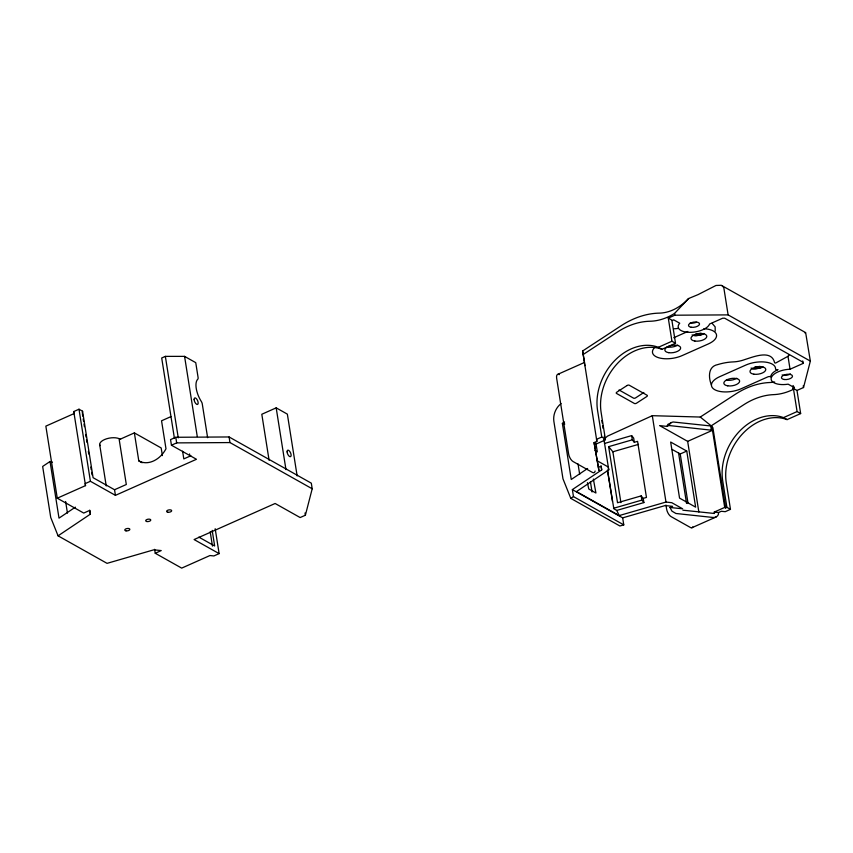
<?xml version="1.0" encoding="UTF-8"?>
<svg xmlns="http://www.w3.org/2000/svg" width="853" height="853" viewBox="0 0 853 853"><rect width="100%" height="100%" fill="white"/><g stroke="black" fill="none" stroke-linecap="round" stroke-linejoin="round"><path stroke-width="1.28" d="M584.891 365.649L584.412 362.493L557.851 374.307M715.198 331.103L715.145 326.848L712.052 323.276M794.26 387.593L788.161 384.17A15.994 7.357 -9 0 1 771.155 378.423A15.994 7.357 -9 0 1 790.038 369.232L803.089 363.431L803.334 362.418L724.677 318.212L722.64 318.222L709.589 324.033A15.994 7.357 -9 0 1 689.149 332.339A15.994 7.357 -9 0 1 679.724 323.223L673.625 319.8L671.983 320.941L675.523 343.258L661.949 349.293A49.57 38.033 -60.7 0 0 618.062 362.813A49.57 38.033 -60.7 0 0 601.12 412.394L605.342 439.028L604.031 439.615L604.926 440.116L594.466 444.776L598.923 470.493L594.083 442.6L596.876 441.353L582.62 350.999L621.059 325.803A84.746 65.02 -60.7 0 1 659.326 313.126A43.972 33.736 -60.7 0 0 688.595 298.529L698.095 294.605L715.987 285.467L721.265 285.286L805.648 332.627L810.35 361.096L803.526 387.539L796.99 390.439L792.895 388.147L794.26 387.593L793.045 385.503M154.606 549.321L155.235 553.256L181.689 568.119L209.945 555.538L213.89 555.943L219.125 553.618L194.089 539.554L275.124 503.483L300.149 517.547L305.385 515.223L312.198 488.78L311.313 483.171L229.084 436.96L175.782 437.28L170.547 439.604L171.442 445.213L196.467 459.277L115.432 495.348L90.407 481.284L78.998 409.216L73.763 411.551L85.524 485.624L57.268 498.195L45.849 426.137L74.104 413.556L73.763 411.551M698.852 512.024L687.657 441.364L659.593 425.594L666.929 426.404L668.933 425.508L670.735 422.747L673.113 421.99L711.455 426.042A6.397 2.858 66 0 1 712.895 427.726L725.604 507.93L726.905 507.343L730.477 509.348L725.253 511.683L721.307 511.278L718.503 512.525L714.249 512.077L714.462 513.485L682.88 510.201M666.929 426.404L667.867 424.367L671.14 422.864M82.155 412.319L82.57 411.231L78.998 409.216M805.072 333.107L805.531 332.531M604.255 438.932L607.528 436.118L652.3 415.688L700.26 417.042L735.819 393.979A78.348 60.115 -60.7 0 1 769.769 382.517A49.57 38.033 -60.7 0 0 774.673 381.984M688.595 298.529L674.531 313.446A56.756 43.556 -60.7 0 1 649.986 321.25A71.951 55.21 -60.7 0 0 617.487 332.009L583.111 354.549M561.082 403.576C555.857 407.691 552.968 414.558 553.842 421.169L562.98 478.832L570.806 498.397L619.896 525.992L623.767 524.872L622.658 517.856L572.363 489.601L601.717 469.896L601.098 466.005M52.449 462.166L50.039 461.494L42.65 466.452L50.732 517.483L58.068 535.833L107.052 563.353L153.817 549.822L161.228 550.58L155.235 553.256M75.384 507.151L59.006 518.134L50.039 461.494M58.068 535.833L90.354 514.167L89.736 510.233M587.632 468.489L571.254 479.482L562.372 423.397L564.558 421.936M603.999 439.817L608.765 469.907L576.479 491.584L619.193 515.585L665.98 502.054L671.801 502.705L682.656 508.804L669.957 507.482L671.961 511.15L675.939 513.485L712.841 517.451C715.731 517.984 719.154 515.724 718.503 512.525M570.806 498.397L573.472 496.606L623.767 524.872M643.834 392.497L635.72 397.818A1.61 0.853 -19.3 0 1 633.555 398.148L619.033 389.981M789.174 354.912A49.57 38.033 -60.7 0 1 787.991 356.298L775.676 363.026A1.877 1.034 -23.9 0 1 774.503 362.301C771.155 349.421 753.679 356.821 744.968 359.508A49.57 38.033 -60.7 0 1 733.122 361.917A78.348 60.115 -60.7 0 0 717.789 364.583C707.851 366.417 708.395 377.538 711.434 385.034M207.62 437.696L202.278 403.97A3.199 1.429 66 0 0 201.308 401.475A16.633 7.421 66 0 1 197.779 379.19A3.199 1.429 66 0 0 198.077 377.41L195.742 362.653L184.568 356.373L165.354 356.373L161.697 357.993L174.396 438.175M162.39 455.598L161.174 447.964L134.369 432.887L119.207 439.636L126.308 484.504L114.547 489.739L93.094 477.691L82.57 411.231M170.877 416.637L161.548 420.796L165.983 448.774A23.02 17.668 -60.7 0 1 138.794 460.876L134.369 432.887M90.407 481.284L85.183 483.608L85.524 485.624M171.442 445.213L176.667 442.888L229.969 442.568L312.198 488.78M297.143 475.91L287.354 414.131L276.18 407.851L261.807 414.259L269.09 460.257M190.869 455.769L183.811 458.903L182.595 451.216M675.523 343.258L671.94 341.243L668.283 318.116L674.819 315.205L728.11 314.885L810.35 361.096M673.785 337.713L686.857 331.902A19.182 8.829 -9 0 1 687.358 331.678A1.919 0.885 -9 0 0 687.806 331.444M605.342 439.028L601.77 437.024L597.548 410.378A49.57 38.033 -60.7 0 1 614.491 360.798A49.57 38.033 -60.7 0 1 658.377 347.288L671.94 341.243M601.77 437.024L596.535 439.348L596.876 441.353M598.454 467.305L601.077 466.133L601.717 469.896M668.933 425.508L712.49 430.307L724.709 507.418L725.604 507.93M687.657 441.364L712.49 430.307M672.175 449.456L680.225 453.977L686.75 451.077L695.643 507.151L679.553 498.109L670.661 442.035L686.75 451.077M726.905 507.343L722.683 480.708A49.57 38.033 -60.7 0 1 739.626 431.128A49.57 38.033 -60.7 0 1 783.523 417.607L797.086 411.572L800.658 413.577L787.095 419.612A49.57 38.033 -60.7 0 0 743.198 433.132A49.57 38.033 -60.7 0 0 726.266 482.713L730.477 509.348M669.957 507.482L672.59 506.319L665.18 505.562L622.658 517.856M714.249 512.077L724.709 507.418M691.826 527.772L716.03 517.025M604.478 443.464L631.636 435.616L633.672 438.09L634.333 442.291L637.575 441.353L646.457 497.438L643.215 498.376L641.179 495.902L617.529 502.748L608.647 446.663L632.297 439.828L634.333 442.291M608.647 446.663L612.87 451.781L638.534 444.36M613.467 508.313L641.851 500.114L643.887 502.577L616.762 510.425L613.851 508.793L607.421 470.152M562.372 423.397L564.793 424.069M668.283 318.116L672.377 320.419M658.377 347.288L661.949 349.293M783.523 417.607L787.095 419.612M595.01 450.608L597.313 451.898L595.863 442.771M597.313 460.844L608.168 466.943L608.765 469.907M138.794 460.876L142.152 462.763M198.856 537.113L214.657 545.995L212.184 530.363M57.268 498.195L83.722 513.069L89.725 510.403L90.354 514.167M722.022 285.606L723.802 287.642L728.11 314.885M700.26 417.042L711.199 425.85L743.827 404.695A68.752 52.758 -60.7 0 1 773.618 394.63A59.156 45.39 -60.7 0 0 793.546 389.245L797.086 411.572M792.895 388.147L793.546 389.245M616.762 510.425L619.193 515.585M594.083 442.6L594.466 444.776M582.62 350.999L584.54 362.429M802.684 360.926L803.089 363.431M803.249 385.78L803.526 387.539M796.99 390.439L800.658 413.577M787.991 356.298L790.038 369.232M711.455 426.042L712.095 430.093M710.773 426.351L711.413 430.392M674.531 313.446L674.819 315.205M680.225 453.977L688.072 503.547M678.54 452.836L686.558 503.462M652.3 415.688L665.98 502.054M665.969 505.072L666.588 508.985A6.397 2.858 66 0 0 671.055 516.598L690.365 527.453A6.397 2.858 66 0 0 692.828 526.909M643.215 498.376L643.887 502.577M631.636 435.616L632.297 439.828M641.179 495.902L641.851 500.114M612.87 451.781L620.92 502.641M601.823 420.508L602.239 423.12M602.655 425.732L603.071 428.355M604.308 436.192L604.926 440.116M607.581 470.312L612.497 501.393M593.357 479.023L595.927 493.023L588.773 489.004L587.418 482.649M590.425 481.71L592.057 492M578.025 463.915L579.677 474.343M572.363 489.601L573.472 496.606M305.022 512.973L305.385 515.223M276.18 407.851L285.968 469.63M229.084 436.96L229.969 442.568M215.18 528.721L219.125 553.618M184.568 356.373L197.267 436.544M210.19 531.75L212.461 546.08M189.547 453.956L189.952 456.515M165.354 356.373L178.266 437.866M175.782 437.28L176.667 442.888M114.547 489.739L115.432 495.348M99.662 444.456L106.241 485.954M82.368 413.62L82.773 416.221M83.189 418.834L83.605 421.435M84.01 424.037L84.426 426.649M85.663 434.465L86.078 437.077M86.494 439.679L86.899 442.28M88.349 451.408L88.765 454.009M90.823 467.039L91.239 469.651M91.655 472.253L92.06 474.865M65.617 501.521L67.451 513.101M559.323 374.627A6.397 2.858 66 0 0 556.636 378.22L568.62 453.935A6.397 2.858 66 0 0 573.088 461.548L592.398 472.402A6.397 2.858 66 0 0 595.117 471.037M701.059 333.203A43.972 33.736 -60.7 0 1 695.984 333.715M760.055 366.363A43.972 33.736 -60.7 0 1 754.969 366.865M790.422 373.923A5.598 2.58 -9 0 1 782.126 374.936M696.464 322.221A5.598 2.58 -9 0 1 690.162 322.988M703.49 334.131A47.171 36.189 -60.7 0 1 694.726 335.709M762.486 367.291A47.171 36.189 -60.7 0 1 752.634 368.901M678.05 328.394A49.57 38.033 -60.7 0 1 674.126 328.768M703.864 328.736A19.182 8.829 -9 0 1 716.413 334.419A19.182 8.829 -9 0 1 708.31 343.951L682.165 355.584A19.182 8.829 -9 0 1 658.783 357.78A19.182 8.829 -9 0 1 654.656 347.47M703.896 333.48A7.997 3.679 -9 0 1 692.05 334.93M677.762 345.113A7.997 3.679 -9 0 1 667.334 346.979M762.891 366.63A7.997 3.679 -9 0 1 751.045 368.08M736.757 378.263A7.997 3.679 -9 0 1 726.329 380.129M99.972 445.661A11.196 5.15 -9 0 1 106.86 438.709A11.196 5.15 -9 0 1 120.582 439.476M770.813 376.429L770.76 377.015A1.919 0.885 -9 0 0 767.796 376.877A19.171 8.829 -9 0 1 767.295 377.101L741.161 388.744A19.182 8.829 -9 0 1 714.75 389.693A19.182 8.829 -9 0 1 719.708 376.685L745.853 365.052A19.171 8.829 -9 0 1 765.727 362.141A19.171 8.829 -9 0 1 775.558 369.029A1.919 0.885 -9 0 0 778.032 369.594L777.136 370.042A15.994 7.357 -9 0 0 770.813 376.429M627.051 385.535L616.9 392.113A1.61 0.853 -18.9 0 0 616.527 393.446L634.408 403.48A1.61 0.853 -18.9 0 0 636.562 403.16L646.723 396.581A1.61 0.853 -18.9 0 0 647.096 395.248L629.215 385.204A1.61 0.853 -18.9 0 0 627.062 385.535M784.163 379.5A5.598 2.58 -9 0 0 792.501 376.226A5.598 2.58 -9 0 0 784.206 374.989A5.598 2.58 -9 0 0 784.163 379.5M691.207 327.264A5.598 2.58 -9 0 0 699.545 323.991A5.598 2.58 -9 0 0 691.25 322.754A5.598 2.58 -9 0 0 691.207 327.264M694.896 341.051A7.997 3.679 -9 0 0 706.806 336.381A7.997 3.679 -9 0 0 694.96 334.611A7.997 3.679 -9 0 0 694.896 341.051M668.763 352.684A7.997 3.679 -9 0 0 680.662 348.013A7.997 3.679 -9 0 0 668.816 346.243A7.997 3.679 -9 0 0 668.763 352.684M753.892 374.2A7.997 3.679 -9 0 0 765.802 369.53A7.997 3.679 -9 0 0 753.956 367.76A7.997 3.679 -9 0 0 753.892 374.2M727.758 385.833A7.997 3.679 -9 0 0 739.658 381.163A7.997 3.679 -9 0 0 727.812 379.393A7.997 3.679 -9 0 0 727.758 385.833M287.088 451.845A3.519 1.567 66 0 0 290.255 456.707A3.519 1.567 66 0 0 289.967 451.738A3.519 1.567 66 0 0 287.088 451.845M194.121 399.609A3.519 1.567 66 0 0 197.299 404.471A3.519 1.567 66 0 0 197.011 399.503A3.519 1.567 66 0 0 194.121 399.609M146.951 521.546A2.559 1.173 -9 0 0 150.768 520.053A2.559 1.173 -9 0 0 146.972 519.488A2.559 1.173 -9 0 0 146.951 521.546M126.041 530.854A2.559 1.173 -9 0 0 129.848 529.361A2.559 1.173 -9 0 0 126.063 528.796A2.559 1.173 -9 0 0 126.041 530.854M167.86 512.237A2.559 1.173 -9 0 0 171.677 510.744A2.559 1.173 -9 0 0 167.881 510.179A2.559 1.173 -9 0 0 167.86 512.237"/></g></svg>
